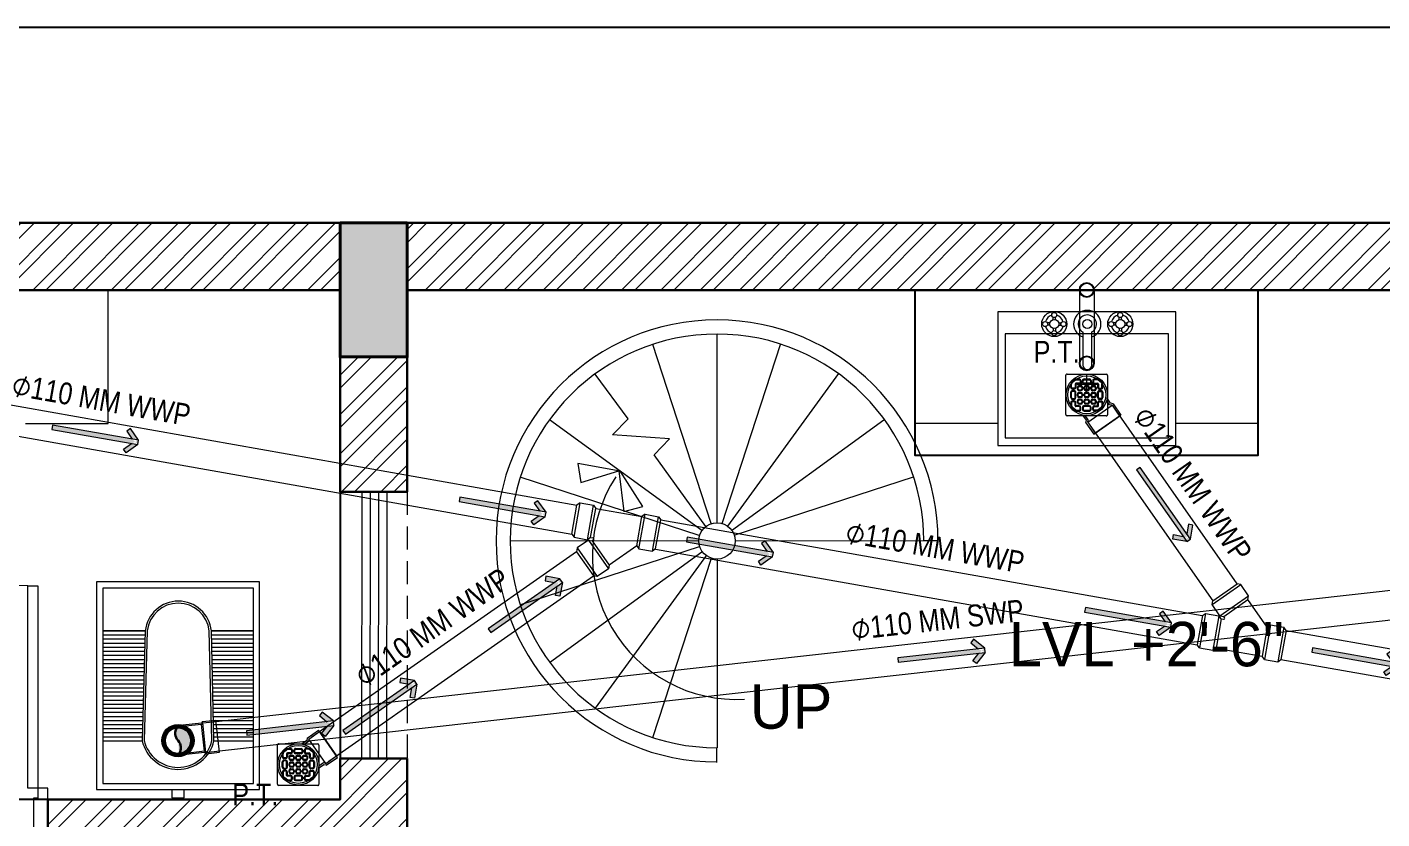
# Model space of a CAD drawing. Header units: inches. Extents: x 3133 to 3721, y -16790 to -15753.
# Drawn here: x 3250.3 to 3433.4, y -15860 to -15753 of the extents above; entities that cross this region are included whole.
import ezdxf
from ezdxf.enums import TextEntityAlignment as Align

# ---------------------------------------------------------------- set-up
doc = ezdxf.new("R2010")
doc.units = ezdxf.units.IN
doc.header["$LTSCALE"] = 25
doc.header["$MEASUREMENT"] = 0
doc.linetypes.add('DASHED', pattern=[0.75, 0.5, -0.25])
doc.layers.add('107 CAVERI MAIN XREF$0$FORMAT', color=7, linetype='Continuous')
for name, color, linetype, lineweight in [('ACCESORIES', 150, 'Continuous', 20), ('Door & Window', 32, 'Continuous', 20), ('hatch', 252, 'Continuous', 0), ('PP-SWP', 1, 'Continuous', 9), ('PP-WWP', 3, 'Continuous', 9), ('SDA - Bathroom Fittings & Fixtures', 52, 'Continuous', 5), ('SDA - Brick Wall', 7, 'Continuous', 30), ('SDA - Brick Wall Light', 254, 'Continuous', 20), ('SDA - Column', 6, 'Continuous', 40), ('SDA - Hatch Dark', 250, 'Continuous', 5), ('SDA - Hatch Lite', 252, 'Continuous', 0), ('SDA - Leader', 66, 'Continuous', 9), ('SDA - Overhead Lines', 252, 'DASHED', 9), ('SDA - Railing', 247, 'Continuous', 15), ('SDA - Staircase', 1, 'Continuous', 13)]:
    doc.layers.add(name, color=color, linetype=linetype, lineweight=lineweight)
for name, color, linetype, true_color in [('PP- KITCHEN 1', 34, 'Continuous', 0x994200), ('PP-OUTER ', 34, 'Continuous', 0x994200), ('PP-TOILET 1', 34, 'Continuous', 0x994200), ('PP-TOILET 5', 34, 'Continuous', 0x994200)]:
    doc.layers.add(name, color=color, linetype=linetype, true_color=true_color)
doc.styles.add('arial', font='ARIALN.TTF')
doc.styles.add('JB', font='GOTHIC.TTF', dxfattribs={"height": 5})
pattern_1 = [(45, (3081.9256, -16917.6346), (-2.65165, 2.65165), []), (45, (3083.6934, -16917.6346), (-2.65165, 2.65165), [])]

# ---------------------------------------------------------------- blocks, each defined once
blk = doc.blocks.new('c')
at = {"layer": 'SDA - Hatch Dark'}
h = blk.add_hatch(color=256, dxfattribs=at)
h.dxf.hatch_style = 1
h.paths.add_polyline_path([(404.31, 589), (404.31, 598.06), (422.4, 598.06), (422.4, 589)])
at = {"layer": 'SDA - Column'}
blk.add_lwpolyline([(404.31, 589), (404.31, 598.06), (422.4, 598.06), (422.4, 589)], close=True, dxfattribs=at)
blk = doc.blocks.new('wash basin')
at = {"layer": 'SDA - Bathroom Fittings & Fixtures'}
for p, q in [((4098.53, -1296.25), (4098.2, -1296.25)), ((4098.97, -1295.82), (4098.97, -1295.48)), ((4099.28, -1295.81), (4099.28, -1295.48)), ((4099.71, -1296.25), (4100.04, -1296.25)), ((4107.43, -1296.25), (4107.1, -1296.25)), ((4107.87, -1295.82), (4107.87, -1295.48)), ((4108.18, -1295.81), (4108.18, -1295.48)), ((4108.61, -1296.25), (4108.94, -1296.25)), ((4098.54, -1296.56), (4098.2, -1296.56)), ((4098.97, -1296.99), (4098.97, -1297.32)), ((4099.28, -1296.99), (4099.28, -1297.32)), ((4099.71, -1296.56), (4100.04, -1296.56)), ((4102.96, -1297.46), (4102.96, -1301.93)), ((4104.19, -1301.93), (4104.19, -1297.46)), ((4107.43, -1296.56), (4107.1, -1296.56)), ((4107.87, -1296.99), (4107.87, -1297.32)), ((4108.18, -1296.99), (4108.18, -1297.32)), ((4108.61, -1296.56), (4108.94, -1296.56)), ((4103.49, -1303.19), (4103.49, -1305.79)), ((4102.19, -1304.49), (4104.79, -1304.49))]:
    blk.add_line(p, q, dxfattribs=at)
for points in [[(4091.5, -1312.74), (4115.5, -1312.74), (4115.5, -1294.74), (4091.5, -1294.74)], [(4092.5, -1311.74), (4114.5, -1311.74), (4114.5, -1297.74), (4092.5, -1297.74)]]:
    blk.add_lwpolyline(points, close=True, dxfattribs=at)
for centre, radius in [((4099.12, -1296.4), 1.69), ((4097.9, -1296.4), 0.343), ((4099.12, -1296.4), 0.614), ((4099.12, -1295.18), 0.343), ((4100.35, -1296.4), 0.343), ((4103.57, -1296.4), 0.614), ((4108.02, -1296.4), 1.69), ((4106.79, -1296.4), 0.343), ((4108.02, -1296.4), 0.614), ((4108.02, -1295.18), 0.343), ((4109.25, -1296.4), 0.343), ((4099.12, -1297.63), 0.343), ((4108.02, -1297.63), 0.343), ((4103.5, -1304.49), 0.712)]:
    blk.add_circle(centre, radius, dxfattribs=at)
for centre, radius, start, end in [((4099.12, -1296.4), 1.23, 105.2407, 164.2093), ((4099.12, -1296.4), 1.23, 16.4413, 74.0789), ((4103.57, -1296.4), 1.84, 289.6514, 250.3603), ((4103.57, -1296.4), 1.23, 300.3431, 239.7554), ((4108.02, -1296.4), 1.23, 106.12, 164.0884), ((4108.02, -1296.4), 1.23, 16.2342, 73.9047), ((4099.12, -1296.4), 1.23, 196.2342, 253.9047), ((4099.12, -1296.4), 1.23, 286.12, 344.0884), ((4108.02, -1296.4), 1.23, 196.4413, 254.0789), ((4108.02, -1296.4), 1.23, 285.2407, 344.2093), ((4103.57, -1301.93), 0.614, 180, 0)]:
    blk.add_arc(centre, radius, start, end, dxfattribs=at)
blk = doc.blocks.new('DDD')
at = {"layer": 'SDA - Leader'}
blk.add_lwpolyline([(248.55, 1104.6), (242.83, 1105.67), (243.21, 1103.09), (248.34, 1104.64), (249.05, 1099.18), (251.58, 1099.84), (248.49, 1104.68)], dxfattribs=at)
blk.add_arc((264.22, 1093.21), 19.43, 146.8817, 273.2844, dxfattribs=at)
at = {"layer": 'SDA - Railing'}
blk.add_line((291.47, 1095.19), (289.55, 1095.19), dxfattribs=at)
blk.add_lwpolyline([(261.59, 1065.28), (261.59, 1067.26)], dxfattribs=at)
for radius, start in [(29.85, 360), (27.93, 0)]:
    blk.add_arc((261.62, 1095.19), radius, start, 270, dxfattribs=at)
at = {"layer": 'SDA - Staircase'}
for p, q in [((261.59, 1123.06), (261.59, 1097.64)), ((260.82, 1097.53), (252.95, 1121.74)), ((262.31, 1097.53), (270.18, 1121.74)), ((278.03, 1117.79), (263.05, 1097.18)), ((259.56, 1096.59), (238.99, 1111.55)), ((263.57, 1096.59), (284.16, 1111.56)), ((288.12, 1103.8), (263.9, 1095.93)), ((289.55, 1095.19), (264.01, 1095.16))]:
    blk.add_line(p, q, dxfattribs=at)
for points in [[(260.11, 1097.14), (253.12, 1106.83), (255.21, 1108.98), (247.5, 1109.53), (249.6, 1111.67), (245.14, 1117.73)], [(259.23, 1095.93), (235.05, 1103.79)], [(259.17, 1095.19), (233.69, 1095.16)], [(259.23, 1094.39), (235.07, 1086.54)], [(239.01, 1078.79), (259.56, 1093.73)], [(260.18, 1093.28), (245.14, 1072.6)], [(252.95, 1068.64), (260.86, 1092.86)], [(261.62, 1092.74), (261.62, 1067.26)]]:
    blk.add_lwpolyline(points, dxfattribs=at)
blk.add_circle((261.62, 1095.19), 2.45, dxfattribs=at)
blk = doc.blocks.new('*U11')
at = {"color": 0, "linetype": 'ByBlock'}
blk.add_lwpolyline([(-35, 710), (-35, 0), (-70, 0), (-70, 710)], close=True, dxfattribs=at)
for points in [[(-730, -155), (-780, -155), (-780, -143), (-780, -143), (-780, 0), (-745, 0), (-745, -35), (-730, -35), (-730, -155)], [(0, -155), (0, -143), (0, -143), (0, 0), (-35, 0), (-35, -35), (-50, -35), (-50, -155), (0, -155)]]:
    blk.add_lwpolyline(points, dxfattribs=at)
at = {"color": 250, "linetype": 'DASHED', "ltscale": 250}
blk.add_arc((-121.4, 83), 629.1, 85.3117, 187.5836, dxfattribs=at)
blk = doc.blocks.new('A$C32C94428')
at = {"color": 44}
for p, q in [((4.4, 15.35), (0.59, 15.35)), ((4.41, 14.96), (0.59, 14.96)), ((4.42, 14.56), (0.59, 14.56)), ((15.15, 14.56), (11.31, 14.56)), ((15.15, 14.96), (11.33, 14.96)), ((15.15, 15.35), (11.34, 15.35)), ((4.42, 14.17), (0.59, 14.17)), ((4.43, 13.78), (0.59, 13.78)), ((4.44, 13.38), (0.59, 13.38)), ((15.15, 13.38), (11.28, 13.38)), ((15.15, 13.78), (11.29, 13.78)), ((15.15, 14.17), (11.3, 14.17)), ((4.45, 12.99), (0.59, 12.99)), ((4.46, 12.6), (0.59, 12.6)), ((4.47, 12.2), (0.59, 12.2)), ((4.48, 11.81), (0.59, 11.81)), ((15.15, 11.81), (11.24, 11.81)), ((15.15, 12.2), (11.25, 12.2)), ((15.15, 12.6), (11.26, 12.6)), ((15.15, 12.99), (11.27, 12.99)), ((4.49, 11.41), (0.59, 11.41)), ((4.5, 11.02), (0.59, 11.02)), ((4.51, 10.63), (0.59, 10.63)), ((15.15, 10.63), (11.2, 10.63)), ((15.15, 11.02), (11.22, 11.02)), ((15.15, 11.41), (11.23, 11.41)), ((4.52, 10.23), (0.59, 10.23)), ((4.53, 9.84), (0.59, 9.84)), ((4.54, 9.45), (0.59, 9.45)), ((15.15, 9.45), (11.17, 9.45)), ((15.15, 9.84), (11.18, 9.84)), ((15.15, 10.23), (11.19, 10.23)), ((4.55, 9.05), (0.59, 9.05)), ((4.56, 8.66), (0.59, 8.66)), ((4.57, 8.27), (0.59, 8.27)), ((4.58, 7.87), (0.59, 7.87)), ((15.15, 7.87), (11.13, 7.87)), ((15.15, 8.27), (11.14, 8.27)), ((15.15, 8.66), (11.15, 8.66)), ((15.15, 9.05), (11.16, 9.05)), ((4.59, 7.48), (0.59, 7.48)), ((4.6, 7.08), (0.59, 7.08)), ((4.61, 6.69), (0.59, 6.69)), ((15.15, 6.69), (11.09, 6.69)), ((15.15, 7.08), (11.1, 7.08)), ((15.15, 7.48), (11.12, 7.48)), ((4.61, 6.3), (0.59, 6.3)), ((4.62, 5.9), (0.59, 5.9)), ((4.63, 5.51), (0.59, 5.51)), ((15.15, 5.51), (11.06, 5.51)), ((15.15, 5.9), (11.07, 5.9)), ((15.15, 6.3), (11.08, 6.3)), ((4.64, 5.12), (0.59, 5.12)), ((4.65, 4.72), (0.59, 4.72)), ((0.59, 4.72), (4.65, 4.72)), ((11.04, 4.72), (15.15, 4.72)), ((15.15, 4.72), (11.04, 4.72)), ((15.15, 5.12), (11.05, 5.12))]:
    blk.add_line(p, q, dxfattribs=at)
for points in [[(0, 20.07), (0, 0), (15.74, 0), (15.74, 20.07)], [(0.59, 19.48), (0.59, 0.59), (15.15, 0.59), (15.15, 19.48)]]:
    blk.add_lwpolyline(points, close=True, dxfattribs=at)
blk.add_lwpolyline([(8.46, 20.07), (8.46, 20.86), (7.28, 20.86), (7.28, 20.07)], dxfattribs=at)
for points in [[(4.4, 15.35), (4.65, 4.73, 0.899983), (11.04, 4.73), (11.34, 15.33, 0.799392)], [(4.59, 15.33), (4.85, 4.74, 0.897689), (10.84, 4.74), (11.15, 15.31, 0.793494), (4.59, 15.33)]]:
    blk.add_lwpolyline(points, format="xyb", close=True, dxfattribs=at)
blk = doc.blocks.new('window')
at = {"layer": 'ACCESORIES', "color": 4}
for p, q in [((3446.99, -16014.84), (3446.99, -16017.09)), ((3446.99, -16014.84), (3494.98, -16014.9)), ((3494.98, -16014.9), (3494.98, -16017.15)), ((3446.98, -16019.34), (3446.99, -16017.09)), ((3446.98, -16019.34), (3494.98, -16019.4)), ((3494.98, -16019.4), (3494.98, -16017.15))]:
    blk.add_line(p, q, dxfattribs=at)
at = {"layer": 'ACCESORIES'}
for p, q in [((3446.99, -16016.34), (3494.98, -16016.4)), ((3446.98, -16017.84), (3494.98, -16017.9))]:
    blk.add_line(p, q, dxfattribs=at)
blk = doc.blocks.new('PP-YTEE')
for p, q in [((-723.7, 2433.7), (-661, 2496.4)), ((-723.7, 2443.4), (-670.7, 2496.4)), ((-699.1, 2409.1), (-636.4, 2471.8)), ((-661, 2496.4), (-670.7, 2496.4)), ((-636.4, 2471.8), (-661, 2496.4)), ((-636.4, 2462.2), (-636.4, 2471.8)), ((-723.7, 2433.7), (-723.7, 2443.4)), ((-689.5, 2409.1), (-636.4, 2462.2)), ((-576.1, 2401.8), (-636.4, 2462.2)), ((-743.1, 2401.8), (-736.3, 2408.6)), ((-736.3, 2408.6), (-736.3, 2320)), ((-736.3, 2408.6), (-701.5, 2408.6)), ((-699.1, 2409.1), (-723.7, 2433.7)), ((-694.7, 2401.8), (-701.5, 2408.6)), ((-701.5, 2408.6), (-701.5, 2320)), ((-699.1, 2409.1), (-689.5, 2409.1)), ((-686.8, 2406.5), (-689.5, 2409.1)), ((-576.1, 2401.8), (-569.2, 2408.6)), ((-569.2, 2408.6), (-534.5, 2408.6)), ((-569.2, 2408.6), (-569.2, 2320)), ((-527.6, 2401.8), (-534.5, 2408.6)), ((-534.5, 2408.6), (-534.5, 2320)), ((-743.1, 2401.8), (-743.1, 2326.8)), ((-694.7, 2401.8), (-688.7, 2401.8)), ((-694.7, 2401.8), (-694.7, 2326.8)), ((-576.1, 2401.8), (-576.1, 2326.8)), ((-527.6, 2401.8), (-527.6, 2326.8)), ((-736.3, 2320), (-743.1, 2326.8)), ((-736.3, 2320), (-701.5, 2320)), ((-701.5, 2320), (-694.7, 2326.8)), ((-694.7, 2326.8), (-576.1, 2326.8)), ((-569.2, 2320), (-576.1, 2326.8)), ((-569.2, 2320), (-534.5, 2320)), ((-534.5, 2320), (-527.6, 2326.8))]:
    blk.add_line(p, q)
blk.add_arc((-688.7, 2404.5), 2.73, 270, 45)
blk = doc.blocks.new('PP-ARROW')
h = blk.add_hatch(color=256)
h.dxf.hatch_style = 1
h.paths.add_polyline_path([(-150, 0), (-150, 15.3), (150, 15.3), (150, 0)])
edge = h.paths.add_edge_path()
edge.add_line((150, 15.3), (115.6, 49.7))
edge.add_line((115.6, 49.7), (104.6, 38.7))
edge.add_line((104.6, 38.7), (128, 15.3))
edge.add_line((150, 0), (115.6, -34.4))
edge.add_line((115.6, -34.4), (104.6, -23.4))
edge.add_line((104.6, -23.4), (128, 0))
h = blk.add_hatch(color=256)
h.dxf.hatch_style = 1
h.paths.add_polyline_path([(104.6, 38.7), (115.6, 49.7), (150, 15.3), (128, 15.3)])
h.paths.add_polyline_path([(104.6, -23.4), (128, 0), (150, 0), (115.6, -34.4)])
at = {"lineweight": 0}
for p, q in [((115.6, 49.7), (104.6, 38.7)), ((150, 15.3), (115.6, 49.7)), ((150, 15.3), (-150, 15.3)), ((-150, 15.3), (-150, 0)), ((-150, 0), (150, 0)), ((104.6, 38.7), (128, 15.3)), ((150, 0), (150, 15.3)), ((104.6, -23.4), (128, 0)), ((115.6, -34.4), (104.6, -23.4)), ((150, 0), (115.6, -34.4))]:
    blk.add_line(p, q, dxfattribs=at)
blk = doc.blocks.new('PP-P TRAP')
at = {"linetype": 'Continuous', "ltscale": 0.005}
for p, q in [((-556.2, 11572.4), (-571.7, 11572.4)), ((-554.4, 11568), (-567.7, 11568)), ((-550, 11572.4), (-554.4, 11568)), ((-550, 11497.4), (-550, 11572.4)), ((-550, 11572.4), (-516.9, 11572.4)), ((-556.2, 11497.4), (-572.3, 11497.4)), ((-554.4, 11501.8), (-568.2, 11501.8)), ((-550, 11497.4), (-554.4, 11501.8)), ((-550, 11497.4), (-516.9, 11497.4))]:
    blk.add_line(p, q, dxfattribs=at)
at = {"linetype": 'Continuous'}
for p, q in [((-551.8, 11576.8), (-556.2, 11572.4)), ((-551.8, 11576.8), (-516.9, 11576.8)), ((-516.9, 11493), (-516.9, 11576.8)), ((-551.8, 11493), (-556.2, 11497.4)), ((-551.8, 11493), (-516.9, 11493))]:
    blk.add_line(p, q, dxfattribs=at)
blk.add_line((-516.9, 11572.4), (-516.9, 11497.4))
at = {"linetype": 'Continuous', "ltscale": 0.005}
for radius in [52.3, 48]:
    blk.add_circle((-608.4, 11535.2), radius, dxfattribs=at)
blk = doc.blocks.new('PP-GRATING')
at = {"linetype": 'Continuous'}
for p, q in [((-53.1, -49.4), (-53.1, 49.4)), ((-49.7, 52.9), (49.7, 52.9)), ((-27.6, 40.7), (-27.6, 38.6)), ((-19.6, 40.7), (-27.6, 40.7)), ((-19.6, 38.6), (-27.6, 38.6)), ((-19.6, 38.6), (-19.6, 40.7)), ((-17.3, 31.8), (-17.3, 36.4)), ((-15.3, 36.4), (-17.3, 36.4)), ((-15.3, 31.8), (-15.3, 36.4)), ((-11.4, 36.4), (-11.4, 31.8)), ((-9.4, 36.4), (-11.4, 36.4)), ((-9.4, 36.4), (-9.4, 31.8)), ((-7.1, 38.6), (-7.1, 40.7)), ((-7.1, 40.7), (6.5, 40.7)), ((-7.1, 38.6), (6.5, 38.6)), ((6.5, 40.7), (6.5, 38.6)), ((8.8, 31.8), (8.8, 36.4)), ((10.9, 36.4), (8.8, 36.4)), ((10.9, 31.8), (10.9, 36.4)), ((14.7, 31.8), (14.7, 36.4)), ((14.7, 36.4), (16.8, 36.4)), ((16.8, 31.8), (16.8, 36.4)), ((19, 40.7), (27, 40.7)), ((19, 38.6), (19, 40.7)), ((19, 38.6), (27, 38.6)), ((27, 40.7), (27, 38.6)), ((52.6, 50), (52.6, -48.9)), ((-38.9, 27.3), (-41, 27.3)), ((-41, 27.3), (-41, 19.3)), ((-38.9, 19.3), (-41, 19.3)), ((-41, 6.8), (-41, -6.8)), ((-38.9, 6.8), (-41, 6.8)), ((-38.9, 27.3), (-38.9, 19.3)), ((-38.9, 6.8), (-38.9, -6.8)), ((-36.7, 17), (-32.1, 17)), ((-36.7, 17), (-36.7, 15)), ((-36.7, 15), (-32.1, 15)), ((-32.1, 11.1), (-36.7, 11.1)), ((-36.7, 11.1), (-36.7, 9.1)), ((-32.1, 9.1), (-36.7, 9.1)), ((-32.1, 9.1), (-32.1, 11.1)), ((-29.8, 19.3), (-29.8, 27.3)), ((-27.8, 27.3), (-29.8, 27.3)), ((-29.8, 19.3), (-27.8, 19.3)), ((-29.8, -6.8), (-29.8, 6.8)), ((-29.8, 6.8), (-27.8, 6.8)), ((-27.8, 19.3), (-27.8, 27.3)), ((-27.8, -6.8), (-27.8, 6.8)), ((-27.6, 29.6), (-27.6, 27.5)), ((-27.6, 29.6), (-19.6, 29.6)), ((-27.6, 27.5), (-19.6, 27.5)), ((-23.9, 14.8), (-23.9, 19.3)), ((-21.9, 19.3), (-23.9, 19.3)), ((-21.9, 14.8), (-23.9, 14.8)), ((-23.9, -2.3), (-23.9, 2.3)), ((-21.9, 2.3), (-23.9, 2.3)), ((-21.9, 14.8), (-21.9, 19.3)), ((-21.9, -2.3), (-21.9, 2.3)), ((-19.6, 27.5), (-19.6, 29.6)), ((-19.6, 23.6), (-15.1, 23.6)), ((-19.6, 21.6), (-19.6, 23.6)), ((-19.6, 21.6), (-15.1, 21.6)), ((-15.1, 12.5), (-19.6, 12.5)), ((-19.6, 12.5), (-19.6, 10.5)), ((-15.1, 10.5), (-19.6, 10.5)), ((-19.6, 6.6), (-15.1, 6.6)), ((-19.6, 4.5), (-19.6, 6.6)), ((-19.6, 4.5), (-15.1, 4.5)), ((-17.3, 31.8), (-15.3, 31.8)), ((-15.1, 23.6), (-15.1, 21.6)), ((-15.1, 12.5), (-15.1, 10.5)), ((-15.1, 6.6), (-15.1, 4.5)), ((-12.8, 19.3), (-12.8, 14.8)), ((-10.7, 19.3), (-12.8, 19.3)), ((-12.8, 14.8), (-10.7, 14.8)), ((-12.8, 2.3), (-12.8, -2.3)), ((-10.7, 2.3), (-12.8, 2.3)), ((-11.4, 31.8), (-9.4, 31.8)), ((-10.7, 19.3), (-10.7, 14.8)), ((-10.7, 2.3), (-10.7, -2.3)), ((-7.1, 29.6), (6.5, 29.6)), ((-7.1, 29.6), (-7.1, 27.5)), ((-7.1, 27.5), (6.5, 27.5)), ((-6.9, 14.8), (-6.9, 19.3)), ((-4.8, 19.3), (-6.9, 19.3)), ((-4.8, 14.8), (-6.9, 14.8)), ((-6.9, -2.3), (-6.9, 2.3)), ((-4.8, 2.3), (-6.9, 2.3)), ((-4.8, 14.8), (-4.8, 19.3)), ((-4.8, -2.3), (-4.8, 2.3)), ((-2.6, 23.6), (2, 23.6)), ((-2.6, 21.6), (-2.6, 23.6)), ((-2.6, 21.6), (2, 21.6)), ((2, 12.5), (-2.6, 12.5)), ((-2.6, 12.5), (-2.6, 10.5)), ((2, 10.5), (-2.6, 10.5)), ((-2.6, 6.6), (2, 6.6)), ((-2.6, 4.5), (-2.6, 6.6)), ((-2.6, 4.5), (2, 4.5)), ((2, 23.6), (2, 21.6)), ((2, 12.5), (2, 10.5)), ((2, 6.6), (2, 4.5)), ((4.3, 19.3), (4.3, 14.8)), ((6.3, 19.3), (4.3, 19.3)), ((4.3, 14.8), (6.3, 14.8)), ((4.3, 2.3), (4.3, -2.3)), ((6.3, 2.3), (4.3, 2.3)), ((6.3, 19.3), (6.3, 14.8)), ((6.3, 2.3), (6.3, -2.3)), ((6.5, 29.6), (6.5, 27.5)), ((8.8, 31.8), (10.9, 31.8)), ((10.2, 14.8), (10.2, 19.3)), ((12.2, 19.3), (10.2, 19.3)), ((12.2, 14.8), (10.2, 14.8)), ((10.2, -2.3), (10.2, 2.3)), ((12.2, 2.3), (10.2, 2.3)), ((12.2, 14.8), (12.2, 19.3)), ((12.2, -2.3), (12.2, 2.3)), ((14.5, 23.6), (19, 23.6)), ((14.5, 21.6), (14.5, 23.6)), ((14.5, 21.6), (19, 21.6)), ((19, 12.5), (14.5, 12.5)), ((14.5, 12.5), (14.5, 10.5)), ((19, 10.5), (14.5, 10.5)), ((14.5, 6.6), (19, 6.6)), ((14.5, 4.5), (14.5, 6.6)), ((14.5, 4.5), (19, 4.5)), ((16.8, 31.8), (14.7, 31.8)), ((27, 29.6), (19, 29.6)), ((19, 27.5), (19, 29.6)), ((27, 27.5), (19, 27.5)), ((19, 23.6), (19, 21.6)), ((19, 12.5), (19, 10.5)), ((19, 6.6), (19, 4.5)), ((21.3, 19.3), (21.3, 14.8)), ((23.4, 19.3), (21.3, 19.3)), ((21.3, 14.8), (23.4, 14.8)), ((21.3, 2.3), (21.3, -2.3)), ((23.4, 2.3), (21.3, 2.3)), ((23.4, 19.3), (23.4, 14.8)), ((23.4, 2.3), (23.4, -2.3)), ((27, 29.6), (27, 27.5)), ((27.2, 19.3), (27.2, 27.3)), ((27.2, 27.3), (29.3, 27.3)), ((29.3, 19.3), (27.2, 19.3)), ((27.2, -6.8), (27.2, 6.8)), ((29.3, 6.8), (27.2, 6.8)), ((29.3, 19.3), (29.3, 27.3)), ((29.3, -6.8), (29.3, 6.8)), ((36.1, 17), (31.5, 17)), ((36.1, 15), (31.5, 15)), ((31.5, 11.1), (36.1, 11.1)), ((31.5, 9.1), (31.5, 11.1)), ((31.5, 9.1), (36.1, 9.1)), ((36.1, 17), (36.1, 15)), ((36.1, 11.1), (36.1, 9.1)), ((38.4, 27.3), (38.4, 19.3)), ((38.4, 27.3), (40.4, 27.3)), ((38.4, 19.3), (40.4, 19.3)), ((38.4, 6.8), (38.4, -6.8)), ((38.4, 6.8), (40.4, 6.8)), ((40.4, 27.3), (40.4, 19.3)), ((40.4, 6.8), (40.4, -6.8)), ((-41, -6.8), (-38.9, -6.8)), ((-41, -27.3), (-41, -19.3)), ((-38.9, -19.3), (-41, -19.3)), ((-38.9, -27.3), (-41, -27.3)), ((-38.9, -27.3), (-38.9, -19.3)), ((-36.7, -9.1), (-32.1, -9.1)), ((-36.7, -9.1), (-36.7, -11.1)), ((-36.7, -11.1), (-32.1, -11.1)), ((-36.7, -17), (-36.7, -15)), ((-36.7, -15), (-32.1, -15)), ((-36.7, -17), (-32.1, -17)), ((-32.1, -9.1), (-32.1, -11.1)), ((-29.8, -6.8), (-27.8, -6.8)), ((-29.8, -19.3), (-27.8, -19.3)), ((-29.8, -19.3), (-29.8, -27.3)), ((-27.8, -27.3), (-29.8, -27.3)), ((-27.8, -19.3), (-27.8, -27.3)), ((-27.6, -27.5), (-19.6, -27.5)), ((-27.6, -29.6), (-27.6, -27.5)), ((-27.6, -29.6), (-19.6, -29.6)), ((-21.9, -2.3), (-23.9, -2.3)), ((-23.9, -19.3), (-23.9, -14.8)), ((-21.9, -14.8), (-23.9, -14.8)), ((-21.9, -19.3), (-23.9, -19.3)), ((-21.9, -19.3), (-21.9, -14.8)), ((-15.1, -4.5), (-19.6, -4.5)), ((-19.6, -4.5), (-19.6, -6.6)), ((-15.1, -6.6), (-19.6, -6.6)), ((-19.6, -10.5), (-15.1, -10.5)), ((-19.6, -12.5), (-19.6, -10.5)), ((-19.6, -12.5), (-15.1, -12.5)), ((-15.1, -21.6), (-19.6, -21.6)), ((-19.6, -21.6), (-19.6, -23.6)), ((-15.1, -23.6), (-19.6, -23.6)), ((-19.6, -27.5), (-19.6, -29.6)), ((-17.3, -31.8), (-17.3, -36.4)), ((-17.3, -31.8), (-15.3, -31.8)), ((-15.3, -31.8), (-15.3, -36.4)), ((-15.1, -4.5), (-15.1, -6.6)), ((-15.1, -10.5), (-15.1, -12.5)), ((-15.1, -21.6), (-15.1, -23.6)), ((-12.8, -2.3), (-10.7, -2.3)), ((-12.8, -14.8), (-12.8, -19.3)), ((-10.7, -14.8), (-12.8, -14.8)), ((-12.8, -19.3), (-10.7, -19.3)), ((-11.4, -36.4), (-11.4, -31.8)), ((-11.4, -31.8), (-9.4, -31.8)), ((-10.7, -14.8), (-10.7, -19.3)), ((-9.4, -36.4), (-9.4, -31.8)), ((-7.1, -27.5), (6.5, -27.5)), ((-7.1, -29.6), (-7.1, -27.5)), ((-7.1, -29.6), (6.5, -29.6)), ((-4.8, -2.3), (-6.9, -2.3)), ((-6.9, -19.3), (-6.9, -14.8)), ((-4.8, -14.8), (-6.9, -14.8)), ((-4.8, -19.3), (-6.9, -19.3)), ((-4.8, -19.3), (-4.8, -14.8)), ((2, -4.5), (-2.6, -4.5)), ((-2.6, -4.5), (-2.6, -6.6)), ((2, -6.6), (-2.6, -6.6)), ((-2.6, -10.5), (2, -10.5)), ((-2.6, -12.5), (-2.6, -10.5)), ((-2.6, -12.5), (2, -12.5)), ((2, -21.6), (-2.6, -21.6)), ((-2.6, -21.6), (-2.6, -23.6)), ((2, -23.6), (-2.6, -23.6)), ((2, -4.5), (2, -6.6)), ((2, -10.5), (2, -12.5)), ((2, -21.6), (2, -23.6)), ((4.3, -2.3), (6.3, -2.3)), ((4.3, -14.8), (4.3, -19.3)), ((6.3, -14.8), (4.3, -14.8)), ((4.3, -19.3), (6.3, -19.3)), ((6.3, -14.8), (6.3, -19.3)), ((6.5, -29.6), (6.5, -27.5)), ((8.8, -31.8), (8.8, -36.4)), ((8.8, -31.8), (10.9, -31.8)), ((12.2, -2.3), (10.2, -2.3)), ((10.2, -19.3), (10.2, -14.8)), ((12.2, -14.8), (10.2, -14.8)), ((12.2, -19.3), (10.2, -19.3)), ((10.9, -31.8), (10.9, -36.4)), ((12.2, -19.3), (12.2, -14.8)), ((19, -4.5), (14.5, -4.5)), ((14.5, -4.5), (14.5, -6.6)), ((19, -6.6), (14.5, -6.6)), ((14.5, -10.5), (19, -10.5)), ((14.5, -12.5), (14.5, -10.5)), ((14.5, -12.5), (19, -12.5)), ((19, -21.6), (14.5, -21.6)), ((14.5, -21.6), (14.5, -23.6)), ((19, -23.6), (14.5, -23.6)), ((14.7, -31.8), (14.7, -36.4)), ((16.8, -31.8), (14.7, -31.8)), ((16.8, -31.8), (16.8, -36.4)), ((19, -4.5), (19, -6.6)), ((19, -10.5), (19, -12.5)), ((19, -21.6), (19, -23.6)), ((27, -27.5), (19, -27.5)), ((19, -27.5), (19, -29.6)), ((27, -29.6), (19, -29.6)), ((21.3, -2.3), (23.4, -2.3)), ((21.3, -14.8), (21.3, -19.3)), ((23.4, -14.8), (21.3, -14.8)), ((21.3, -19.3), (23.4, -19.3)), ((23.4, -14.8), (23.4, -19.3)), ((27, -29.6), (27, -27.5)), ((29.3, -6.8), (27.2, -6.8)), ((27.2, -19.3), (27.2, -27.3)), ((29.3, -19.3), (27.2, -19.3)), ((27.2, -27.3), (29.3, -27.3)), ((29.3, -19.3), (29.3, -27.3)), ((36.1, -9.1), (31.5, -9.1)), ((31.5, -9.1), (31.5, -11.1)), ((36.1, -11.1), (31.5, -11.1)), ((36.1, -15), (31.5, -15)), ((36.1, -17), (31.5, -17)), ((36.1, -9.1), (36.1, -11.1)), ((36.1, -17), (36.1, -15)), ((40.4, -6.8), (38.4, -6.8)), ((38.4, -19.3), (40.4, -19.3)), ((38.4, -27.3), (38.4, -19.3)), ((38.4, -27.3), (40.4, -27.3)), ((40.4, -27.3), (40.4, -19.3)), ((49.2, -52.3), (-50.3, -52.3)), ((-27.6, -40.7), (-27.6, -38.6)), ((-19.6, -38.6), (-27.6, -38.6)), ((-19.6, -40.7), (-27.6, -40.7)), ((-19.6, -38.6), (-19.6, -40.7)), ((-15.3, -36.4), (-17.3, -36.4)), ((-9.4, -36.4), (-11.4, -36.4)), ((6.5, -38.6), (-7.1, -38.6)), ((-7.1, -38.6), (-7.1, -40.7)), ((6.5, -40.7), (-7.1, -40.7)), ((6.5, -38.7), (6.5, -40.7)), ((8.8, -36.4), (10.9, -36.4)), ((14.7, -36.4), (16.8, -36.4)), ((19, -38.6), (19, -40.7)), ((19, -38.6), (27, -38.6)), ((19, -40.7), (27, -40.7)), ((27, -40.7), (27, -38.6))]:
    blk.add_line(p, q, dxfattribs=at)
for centre, radius, start, end in [((-49.7, 49.4), 3.41, 90, 180), ((-27.6, 27.3), 13.4, 90, 180), ((-27.6, 27.3), 11.4, 90, 180), ((-19.6, 36.4), 4.32, 360, 90), ((-19.6, 36.4), 2.27, 360, 90), ((-7.1, 36.4), 4.32, 90, 180), ((-7.1, 36.4), 2.27, 90, 180), ((6.5, 36.4), 4.32, 360, 90), ((6.5, 36.4), 2.27, 360, 90), ((19, 36.4), 4.32, 90, 180), ((19, 36.4), 2.27, 90, 180), ((27, 27.3), 13.4, 0, 90), ((27, 27.3), 11.4, 0, 90), ((49.7, 50), 2.84, 360, 90), ((-36.7, 19.3), 4.32, 180, 270), ((-36.7, 6.8), 4.32, 90, 180), ((-36.7, 19.3), 2.27, 180, 270), ((-36.7, 6.8), 2.27, 90, 180), ((-32.1, 19.3), 4.32, 270, 360), ((-32.1, 19.3), 2.27, 270, 360), ((-32.1, 6.8), 4.32, 360, 90), ((-32.1, 6.8), 2.27, 360, 90), ((-27.6, 27.3), 2.27, 90, 180), ((-27.6, 27.3), 0.227, 90, 180), ((-19.6, 19.3), 4.32, 90, 180), ((-19.6, 14.8), 4.32, 180, 270), ((-19.6, 2.3), 4.32, 90, 180), ((-19.6, 19.3), 2.27, 90, 180), ((-19.6, 19.3), 2.27, 90, 180), ((-19.6, 14.8), 2.27, 180, 270), ((-19.6, 2.3), 2.27, 90, 180), ((-19.6, 2.3), 2.27, 90, 180), ((-19.6, 31.8), 4.32, 270, 360), ((-19.6, 31.8), 2.27, 270, 360), ((-15.1, 19.3), 4.32, 360, 90), ((-15.1, 19.3), 2.27, 360, 90), ((-15.1, 14.8), 2.27, 270, 360), ((-15.1, 14.8), 4.32, 270, 0), ((-15.1, 2.3), 4.32, 360, 90), ((-15.1, 2.3), 2.27, 360, 90), ((-7.1, 31.8), 4.32, 180, 270), ((-7.1, 31.8), 2.27, 180, 270), ((-2.6, 19.3), 4.32, 90, 180), ((-2.6, 14.8), 4.32, 180, 270), ((-2.6, 2.3), 4.32, 90, 180), ((-2.6, 19.3), 2.27, 90, 180), ((-2.6, 19.3), 2.27, 90, 180), ((-2.6, 14.8), 2.27, 180, 270), ((-2.6, 2.3), 2.27, 90, 180), ((-2.6, 2.3), 2.27, 90, 180), ((2, 19.3), 4.32, 360, 90), ((2, 19.3), 2.27, 360, 90), ((2, 14.8), 2.27, 270, 0), ((2, 14.8), 4.32, 270, 0), ((2, 2.3), 4.32, 360, 90), ((2, 2.3), 2.27, 360, 90), ((6.5, 31.8), 4.32, 270, 360), ((6.5, 31.8), 2.27, 270, 360), ((14.5, 19.3), 4.32, 90, 180), ((14.5, 14.8), 4.32, 180, 270), ((14.5, 2.3), 4.32, 90, 180), ((14.5, 19.3), 2.27, 90, 180), ((14.5, 14.8), 2.27, 180, 270), ((14.5, 2.3), 2.27, 90, 180), ((14.5, 2.3), 2.27, 90, 180), ((19, 31.8), 4.32, 180, 270), ((19, 31.8), 2.27, 180, 270), ((19, 19.3), 4.32, 360, 90), ((19, 19.3), 2.27, 360, 90), ((19, 14.8), 2.27, 270, 0), ((19, 14.8), 4.32, 270, 0), ((19, 2.3), 4.32, 360, 90), ((19, 2.3), 2.27, 360, 90), ((27, 27.3), 2.27, 0, 90), ((27, 27.3), 0.227, 0, 90), ((31.5, 19.3), 4.32, 180, 270), ((31.5, 6.8), 4.32, 90, 180), ((31.5, 19.3), 2.27, 180, 270), ((31.5, 6.8), 2.27, 90, 180), ((36.1, 19.3), 2.27, 270, 0), ((36.1, 19.3), 4.32, 270, 0), ((36.1, 6.8), 4.32, 360, 90), ((36.1, 6.8), 2.27, 360, 90), ((-36.7, -6.8), 4.32, 180, 270), ((-36.7, -19.3), 4.32, 90, 180), ((-27.6, -27.3), 13.4, 180, 270), ((-36.7, -6.8), 2.27, 180, 270), ((-36.7, -19.3), 2.27, 90, 180), ((-27.6, -27.3), 11.4, 180, 270), ((-32.1, -6.8), 4.32, 270, 360), ((-32.1, -6.8), 2.27, 270, 360), ((-32.1, -19.3), 4.32, 360, 90), ((-32.1, -19.3), 2.27, 360, 90), ((-27.6, -27.3), 2.27, 180, 270), ((-27.6, -27.3), 0.227, 180, 270), ((-19.6, -2.3), 4.32, 180, 270), ((-19.6, -14.8), 4.32, 90, 180), ((-19.6, -19.3), 4.32, 180, 270), ((-19.6, -2.3), 2.27, 180, 270), ((-19.6, -14.8), 2.27, 90, 180), ((-19.6, -14.8), 2.27, 90, 180), ((-19.6, -19.3), 2.27, 180, 270), ((-19.6, -31.8), 4.32, 360, 90), ((-19.6, -31.8), 2.27, 360, 90), ((-15.1, -2.3), 2.27, 270, 360), ((-15.1, -2.3), 4.32, 270, 0), ((-15.1, -14.8), 4.32, 360, 90), ((-15.1, -14.8), 2.27, 360, 90), ((-15.1, -19.3), 2.27, 270, 360), ((-15.1, -19.3), 4.32, 270, 0), ((-7.1, -31.8), 4.32, 90, 180), ((-7.1, -31.8), 2.27, 90, 180), ((-2.6, -2.3), 4.32, 180, 270), ((-2.6, -14.8), 4.32, 90, 180), ((-2.6, -19.3), 4.32, 180, 270), ((-2.6, -2.3), 2.27, 180, 270), ((-2.6, -14.8), 2.27, 90, 180), ((-2.6, -14.8), 2.27, 90, 180), ((-2.6, -19.3), 2.27, 180, 270), ((2, -2.3), 2.27, 270, 0), ((2, -2.3), 4.32, 270, 0), ((2, -14.8), 4.32, 360, 90), ((2, -14.8), 2.27, 360, 90), ((2, -19.3), 2.27, 270, 0), ((2, -19.3), 4.32, 270, 0), ((6.5, -31.8), 4.32, 360, 90), ((6.5, -31.8), 2.27, 360, 90), ((14.5, -2.3), 4.32, 180, 270), ((14.5, -14.8), 4.32, 90, 180), ((14.5, -19.3), 4.32, 180, 270), ((14.5, -2.3), 2.27, 180, 270), ((14.5, -14.8), 2.27, 90, 180), ((14.5, -14.8), 2.27, 90, 180), ((14.5, -19.3), 2.27, 180, 270), ((19, -31.8), 4.32, 90, 180), ((19, -31.8), 2.27, 90, 180), ((19, -2.3), 2.27, 270, 0), ((19, -2.3), 4.32, 270, 0), ((19, -14.8), 4.32, 360, 90), ((19, -14.8), 2.27, 360, 90), ((19, -19.3), 2.27, 270, 0), ((19, -19.3), 4.32, 270, 0), ((27, -27.3), 2.27, 270, 360), ((27, -27.3), 0.227, 270, 360), ((27, -27.3), 13.4, 270, 360), ((27, -27.3), 11.4, 270, 360), ((31.5, -6.8), 4.32, 180, 270), ((31.5, -19.3), 4.32, 90, 180), ((31.5, -6.8), 2.27, 180, 270), ((31.5, -19.3), 2.27, 90, 180), ((36.1, -6.8), 2.27, 270, 0), ((36.1, -6.8), 4.32, 270, 0), ((36.1, -19.3), 4.32, 360, 90), ((36.1, -19.3), 2.27, 360, 90), ((-50.7, -49.8), 2.49, 171.2591, 278.7567), ((-19.6, -36.4), 4.32, 270, 0), ((-19.6, -36.4), 2.27, 270, 0), ((-7.1, -36.4), 4.32, 180, 270), ((-7.1, -36.4), 2.27, 180, 270), ((6.6, -36.4), 2.27, 269.679, 359.679), ((6.6, -36.4), 4.32, 269.679, 359.679), ((19, -36.4), 4.32, 180, 270), ((19, -36.4), 2.27, 180, 270), ((49.2, -48.9), 3.41, 270, 360)]:
    blk.add_arc(centre, radius, start, end, dxfattribs=at)
blk = doc.blocks.new('PP-Y TEE MIRROR')
for p, q in [((419, 14377.4), (412.2, 14370.6)), ((412.2, 14295.6), (412.2, 14370.6)), ((419, 14288.8), (419, 14377.4)), ((419, 14377.4), (453.8, 14377.4)), ((453.8, 14377.4), (460.6, 14370.6)), ((453.8, 14288.8), (453.8, 14377.4)), ((460.6, 14370.6), (579.3, 14370.6)), ((460.6, 14295.6), (460.6, 14370.6)), ((586.1, 14377.4), (579.3, 14370.6)), ((579.3, 14295.6), (579.3, 14370.6)), ((586.1, 14377.4), (620.9, 14377.4)), ((586.1, 14288.8), (586.1, 14377.4)), ((620.9, 14377.4), (627.7, 14370.6)), ((620.9, 14288.8), (620.9, 14377.4)), ((627.7, 14295.6), (627.7, 14370.6)), ((412.2, 14295.6), (419, 14288.8)), ((419, 14288.8), (453.8, 14288.8)), ((456.2, 14288.3), (431.6, 14263.7)), ((460.6, 14295.6), (453.8, 14288.8)), ((456.2, 14288.3), (518.9, 14225.6)), ((456.2, 14288.3), (465.9, 14288.3)), ((460.6, 14295.6), (466.6, 14295.6)), ((468.5, 14290.9), (465.9, 14288.3)), ((465.9, 14288.3), (518.9, 14235.2)), ((579.3, 14295.6), (518.9, 14235.2)), ((579.3, 14295.6), (586.1, 14288.8)), ((586.1, 14288.8), (620.9, 14288.8)), ((627.7, 14295.6), (620.9, 14288.8)), ((431.6, 14263.7), (431.6, 14254)), ((431.6, 14263.7), (494.3, 14201)), ((431.6, 14254), (484.7, 14201)), ((518.9, 14225.6), (494.3, 14201)), ((518.9, 14235.2), (518.9, 14225.6)), ((494.3, 14201), (484.7, 14201))]:
    blk.add_line(p, q)
blk.add_arc((466.6, 14292.9), 2.73, 315, 90)
blk = doc.blocks.new('PP-WC CONNECTOR BEND')
at = {"lineweight": 30}
h = blk.add_hatch(color=256, dxfattribs=at)
edge = h.paths.add_edge_path()
edge.add_ellipse((-79.8, 16.1), major_axis=(19.4, 18.3), ratio=1, start_angle=96.3386, end_angle=173.6614, ccw=False)
edge.add_ellipse((-101.1, 0), major_axis=(22.9, -24.2), ratio=1, start_angle=-45, end_angle=135, ccw=False)
edge.add_ellipse((-122.4, -16.1), major_axis=(18.3, -19.4), ratio=1, start_angle=6.3386, end_angle=83.6614)
at = {"linetype": 'Continuous'}
for p, q in [((-37.5, 37.5), (-84.9, 37.5)), ((-34.1, 40.9), (-37.5, 37.5)), ((-34.1, 40.9), (0, 40.9)), ((0, -40.9), (0, 40.9)), ((-37.5, -37.5), (-84.9, -37.5)), ((-34.1, -40.9), (-37.5, -37.5)), ((-34.1, -40.9), (0, -40.9))]:
    blk.add_line(p, q, dxfattribs=at)
at = {"linetype": 'Continuous', "ltscale": 0.005}
for p, q in [((-34.1, 37.5), (-37.5, 34.1)), ((-34.1, 37.5), (0, 37.5)), ((-34.1, -37.5), (-34.1, 37.5)), ((-37.5, 34.1), (-78.6, 34.1)), ((-37.5, -34.1), (-37.5, 34.1)), ((-37.5, -34.1), (-78.6, -34.1)), ((-34.1, -37.5), (-37.5, -34.1)), ((-34.1, -37.5), (0, -37.5))]:
    blk.add_line(p, q, dxfattribs=at)
at = {"linetype": 'Continuous'}
blk.add_circle((-101.2, 0), 40.9, dxfattribs=at)
at = {"lineweight": 30}
for radius in [37.5, 33.3]:
    blk.add_circle((-101.1, 0), radius, dxfattribs=at)
for centre, start, end in [((-79.8, 16.1), 139.7119, 217.0347), ((-122.4, -16.1), 319.7119, 37.0347)]:
    blk.add_arc(centre, 26.7, start, end, dxfattribs=at)
blk = doc.blocks.new('PP-WBBACK')
for radius in [37.5, 33.8]:
    blk.add_circle((-573, 3774.4), radius)
blk = doc.blocks.new('PP-WB W TOP')
for radius in [37.5, 33.8]:
    blk.add_circle((0, 0), radius)

msp = doc.modelspace()

# ---------------------------------------------------------------- hatches: boundary and pattern name
at = {"layer": 'SDA - Hatch Lite'}
h = msp.add_hatch(dxfattribs=at)
h.set_pattern_fill('ANSI32', color=256, scale=10)
h.set_pattern_definition(pattern_1)
h.paths.add_polyline_path([(3548.96, -15779.49), (3301.69, -15779.49), (3301.69, -15788.55), (3370.32, -15788.55), (3370.32, -15788.52), (3416.63, -15788.52), (3548.96, -15788.54)])
h.paths.add_polyline_path([(3585, -15779.49), (3548.96, -15779.49), (3548.96, -15788.55), (3585, -15788.55)])
h.paths.add_polyline_path([(3637.91, -15779.49), (3594.09, -15779.49), (3594.09, -15788.55), (3637.91, -15788.55)])
h.paths.add_polyline_path([(3536.52, -16324.54), (3623.17, -16232.87), (3611.76, -16222.08), (3525.11, -16313.75)], flags=9)
h.paths.add_polyline_path([(3206.74, -15906.76), (3264.83, -15906.76), (3264.83, -15892.94), (3206.74, -15892.94)], flags=9)
h.paths.add_polyline_path([(3201.3, -15892.44), (3269.51, -15892.44), (3269.51, -15876.74), (3201.3, -15876.74)], flags=9)
h.paths.add_polyline_path([(3439.76, -16070.35), (3501.19, -16070.35), (3501.19, -16056.53), (3439.76, -16056.53)], flags=9)
h.paths.add_polyline_path([(3441.04, -16056.03), (3499.15, -16056.03), (3499.15, -16040.33), (3441.04, -16040.33)], flags=9)
h.paths.add_polyline_path([(3440.55, -15983.28), (3498.64, -15983.28), (3498.64, -15969.46), (3440.55, -15969.46)], flags=9)
h.paths.add_polyline_path([(3440.16, -15968.96), (3498.27, -15968.96), (3498.27, -15953.26), (3440.16, -15953.26)], flags=9)
h.paths.add_polyline_path([(3366.79, -16283.28), (3424.88, -16283.28), (3424.88, -16269.45), (3366.79, -16269.45)], flags=9)
h.paths.add_polyline_path([(3377, -16268.61), (3413.91, -16268.61), (3413.91, -16253.6), (3377, -16253.6)], flags=9)
h.paths.add_polyline_path([(3342.04, -16480.45), (3413.5, -16480.45), (3413.5, -16466.62), (3342.04, -16466.62)], flags=9)
h.paths.add_polyline_path([(3313.68, -16466.13), (3441.09, -16466.13), (3441.09, -16450.43), (3313.68, -16450.43)], flags=9)
h.paths.add_polyline_path([(3526.54, -16538.69), (3591.31, -16538.69), (3591.31, -16524.87), (3526.54, -16524.87)], flags=9)
h.paths.add_polyline_path([(3505.34, -16524.37), (3611.75, -16524.37), (3611.75, -16508.67), (3505.34, -16508.67)], flags=9)
h.paths.add_polyline_path([(3524.33, -16425.67), (3582.42, -16425.67), (3582.42, -16411.84), (3524.33, -16411.84)], flags=9)
h.paths.add_polyline_path([(3517.21, -16411.35), (3588.77, -16411.35), (3588.77, -16395.65), (3517.21, -16395.65)], flags=9)
h.paths.add_polyline_path([(3443.09, -16296.77), (3507.86, -16296.77), (3507.86, -16282.94), (3443.09, -16282.94)], flags=9)
h.paths.add_polyline_path([(3443.1, -16282.45), (3507.09, -16282.45), (3507.09, -16266.75), (3443.1, -16266.75)], flags=9)
h.paths.add_polyline_path([(3564.87, -16149.87), (3636.34, -16149.87), (3636.34, -16136.04), (3564.87, -16136.04)], flags=9)
h.paths.add_polyline_path([(3579.55, -16135.55), (3620.9, -16135.55), (3620.9, -16119.84), (3579.55, -16119.84)], flags=9)
h.paths.add_polyline_path([(3386.7, -16144.88), (3444.79, -16144.88), (3444.79, -16131.05), (3386.7, -16131.05)], flags=9)
h.paths.add_polyline_path([(3387.13, -16130.55), (3443.59, -16130.55), (3443.59, -16114.86), (3387.13, -16114.86)], flags=9)
h.paths.add_polyline_path([(3554.13, -16010.46), (3612.22, -16010.46), (3612.22, -15996.63), (3554.13, -15996.63)], flags=9)
h.paths.add_polyline_path([(3540.5, -15996.49), (3625.09, -15996.49), (3625.09, -15980.8), (3540.5, -15980.8)], flags=9)
h.paths.add_polyline_path([(3333.57, -15999.8), (3391.66, -15999.8), (3391.66, -15985.97), (3333.57, -15985.97)], flags=9)
h.paths.add_polyline_path([(3319.94, -15985.84), (3404.53, -15985.84), (3404.53, -15970.14), (3319.94, -15970.14)], flags=9)
h.paths.add_polyline_path([(3183.62, -15788.55), (3292.64, -15788.55), (3292.64, -15779.49), (3183.62, -15779.49)])
h = msp.add_hatch(dxfattribs=at)
h.set_pattern_fill('ANSI32', color=256, scale=10)
h.set_pattern_definition(pattern_1)
h.paths.add_polyline_path([(3183.62, -15861.8), (3223.14, -15861.8), (3223.14, -15857.34), (3183.62, -15857.34), (3183.62, -15797.58), (3174.56, -15797.58), (3174.56, -15997.74), (3183.62, -15997.74)])
h.paths.add_polyline_path([(3292.64, -15851.84), (3292.64, -15857.34), (3253.14, -15857.34), (3253.14, -15861.8), (3301.69, -15861.8), (3301.69, -15851.84)])
h.paths.add_polyline_path([(3292.64, -15815.79), (3301.69, -15815.79), (3301.69, -15797.58), (3292.64, -15797.58)])
h.paths.add_polyline_path([(3301.69, -15915.9), (3292.64, -15915.9), (3292.64, -15997.74), (3301.69, -15997.74)])

# ---------------------------------------------------------------- linework, layer by layer
at = {"layer": 'PP-OUTER '}
msp.add_lwpolyline([(3146.73, -15753.04), (3666.1, -15753.04), (3666.1, -16790.44), (3146.73, -16790.44)], close=True, dxfattribs=at)
at = {"layer": 'PP-SWP'}
for p, q in [((3275.88, -15846.82), (3471.42, -15824.95)), ((3276.32, -15850.8), (3471.86, -15828.93))]:
    msp.add_line(p, q, dxfattribs=at)
at = {"layer": 'PP-TOILET 1'}
msp.add_lwpolyline([(3183.62, -15788.55), (3292.64, -15788.55), (3292.64, -15857.34), (3183.62, -15857.34)], close=True, dxfattribs=at)
at = {"layer": 'PP-TOILET 5'}
msp.add_lwpolyline([(3370.32, -15788.55), (3416.63, -15788.55), (3416.63, -15810.88), (3370.32, -15810.88)], close=True, dxfattribs=at)
at = {"layer": 'PP-WWP'}
for p, q in [((3392.5, -15788.55), (3392.5, -15798.45)), ((3394.5, -15788.55), (3394.5, -15798.45)), ((3195.15, -15794.71), (3324.63, -15817.59)), ((3194.45, -15798.65), (3323.94, -15821.53)), ((3397.21, -15804.52), (3413.79, -15828.22)), ((3393.93, -15806.81), (3410.52, -15830.52)), ((3335.95, -15819.59), (3409.11, -15832.52)), ((3288.8, -15848.92), (3324.57, -15823.89)), ((3335.25, -15823.53), (3408.42, -15836.46)), ((3291.09, -15852.2), (3326.86, -15827.17)), ((3420.43, -15834.52), (3472.14, -15843.66)), ((3419.73, -15838.46), (3471.45, -15847.6))]:
    msp.add_line(p, q, dxfattribs=at)
at = {"layer": 'SDA - Bathroom Fittings & Fixtures'}
for points in [[(3250.14, -15806.56), (3261.3, -15806.56), (3261.3, -15788.55), (3214.98, -15788.55), (3214.98, -15806.56), (3226.14, -15806.56)], [(3405.47, -15806.53), (3416.63, -15806.53), (3416.63, -15788.52), (3370.32, -15788.52), (3370.32, -15806.53), (3381.47, -15806.53)]]:
    msp.add_lwpolyline(points, dxfattribs=at)
at = {"layer": 'SDA - Brick Wall'}
for p, q in [((3174.56, -15779.49), (3301.73, -15779.49)), ((3183.62, -15788.55), (3292.67, -15788.55)), ((3301.73, -15788.55), (3585.19, -15788.55)), ((3292.64, -15851.84), (3301.69, -15851.84)), ((3253.14, -15861.8), (3253.14, -15857.34)), ((3253.14, -15857.34), (3292.64, -15857.34))]:
    msp.add_line(p, q, dxfattribs=at)
msp.add_lwpolyline([(3174.56, -15779.49), (3647, -15779.49), (3647, -16763.78), (3174.56, -16763.78)], close=True, dxfattribs=at)
for points in [[(3301.69, -15797.58), (3301.69, -15815.79), (3292.64, -15815.79), (3292.64, -15788.55)], [(3253.14, -15861.8), (3301.69, -15861.8), (3301.69, -15851.84), (3292.64, -15851.84), (3292.64, -15857.34)], [(3270.01, -15861.8), (3301.69, -15861.8), (3301.69, -15851.84), (3292.64, -15851.84), (3292.64, -15857.34)]]:
    msp.add_lwpolyline(points, dxfattribs=at)
at = {"layer": 'SDA - Brick Wall Light'}
msp.add_line((3301.73, -15779.49), (3585.19, -15779.49), dxfattribs=at)
at = {"layer": 'SDA - Overhead Lines', "ltscale": 0.25}
msp.add_lwpolyline([(3301.67, -15851.84), (3292.64, -15851.84), (3292.64, -15815.79), (3301.67, -15815.79)], close=True, dxfattribs=at)

# ---------------------------------------------------------------- block references
at = {"layer": 'Door & Window', "xscale": 0.0384615384615363, "yscale": 0.0384615384615363, "zscale": 0.0384615384615363}
msp.add_blockref('*U11', (3253.14, -15855.83), dxfattribs=at)
at = {"layer": 'hatch', "lineweight": 9, "xscale": 1.39755, "yscale": 1.39755, "zscale": 1.39755, "rotation": 180}
msp.add_blockref('A$C32C94428', (3281.74, -15827.98), dxfattribs=at)
at = {"layer": 'PP- KITCHEN 1', "xscale": 0.7510863287065213, "yscale": 0.7510863287065213, "zscale": 0.7510863287065213, "rotation": 89.9999999999984}
msp.add_blockref('window', (-8732.95, -18440.82), dxfattribs=at)
at = {"layer": 'PP-SWP'}
for name, p, xscale, yscale, rotation in [('PP-ARROW', (3373.91, -15838.17), 0.0393701, 0.0393701, 6.3814146904883655), ('PP-ARROW', (3285.92, -15848.01), 0.0393701, 0.0393701, 6.3814146904883655), ('PP-WC CONNECTOR BEND', (3276.1, -15848.81), 0.05333333333333334, 0.05333333333333334, 6.3814146904884925)]:
    msp.add_blockref(name, p, dxfattribs=dict(at, xscale=xscale, yscale=yscale, rotation=rotation))
at = {"layer": 'PP-WWP'}
for name, p, xscale, yscale, rotation in [('PP-WBBACK', (3292.85, -15803.83), 0.02666666666666667, 0.02666666666666667, -90), ('PP-WB W TOP', (3393.5, -15798.45), 0.02666666666666667, 0.02666666666666667, -90), ('PP-P TRAP', (2908, -16181.95), 0.05333333333333334, 0.05333333333333334, -55.02477333430361), ('PP-GRATING', (3393.5, -15802.71), 0.05333333333333334, 0.05333333333333334, 90), ('PP-ARROW', (3259.49, -15808.41), 0.0393701, 0.0393701, -10.022517727426916), ('PP-ARROW', (3403.62, -15817.69), 0.0393701, 0.0393701, -55.024773334304), ('PP-ARROW', (3314.54, -15818.14), 0.0393701, 0.0393701, -10.022517727426916), ('PP-Y TEE MIRROR', (3169.6, -16568.5), 0.05333333333333334, 0.05333333333333334, -10.022517727444813), ('PP-ARROW', (3345.24, -15823.57), 0.0393701, 0.0393701, -10.022517727444955), ('PP-ARROW', (3317.82, -15831.42), 0.0393701, 0.0393701, 34.982329314606176), ('PP-YTEE', (3425.85, -15965.56), 0.05333333333333334, 0.05333333333333334, -10.02251772738442), ('PP-ARROW', (3399.02, -15833.07), 0.0393701, 0.0393701, -10.022517727444955), ('PP-ARROW', (3429.72, -15838.5), 0.0393701, 0.0393701, -10.022517727383834), ('PP-ARROW', (3298.18, -15845.17), 0.0393701, 0.0393701, 34.982329314606176), ('PP-P TRAP', (3666.29, -16338.08), 0.05333333333333334, 0.05333333333333334, 34.98232931460601), ('PP-GRATING', (3286.99, -15852.63), 0.05333333333333334, 0.05333333333333334, 90)]:
    msp.add_blockref(name, p, dxfattribs=dict(at, xscale=xscale, yscale=yscale, rotation=rotation))
at = {"layer": 'SDA - Bathroom Fittings & Fixtures', "extrusion": (0, 0, -1), "xscale": -1.002475230153077, "yscale": 1.002475230153077, "zscale": -1.002475230153077}
msp.add_blockref('wash basin', (720.16, -14493.54), dxfattribs=at)
at = {"layer": 'SDA - Column', "rotation": 270}
msp.add_blockref('c', (2703.64, -15375.18), dxfattribs=at)
at = {"layer": 'SDA - Staircase'}
msp.add_blockref('DDD', (3081.93, -16917.63), dxfattribs=at)

# ---------------------------------------------------------------- texts
at = {"layer": '107 CAVERI MAIN XREF$0$FORMAT', "style": 'JB'}
msp.add_text('UP', height=6, dxfattribs=at).set_placement((3353.56, -15847.8), align=Align.CENTER)
at = {"layer": '107 CAVERI MAIN XREF$0$FORMAT', "insert": (3401.56, -15839.46), "char_height": 6, "width": 172.5924, "attachment_point": 8, "style": 'JB'}
msp.add_mtext('\\A1;LVL +2\'-6"', dxfattribs=at)
at = {"layer": 'PP-SWP', "insert": (3373.52, -15834.71), "char_height": 2.9528, "attachment_point": 8, "rotation": 6.3814, "style": 'arial'}
msp.add_mtext('⌀110 MM SWP\\P', dxfattribs=at)
at = {"layer": 'PP-WWP', "char_height": 2.953, "attachment_point": 5, "style": 'arial'}
for insert in [(3389.44, -15796.9), (3281.19, -15856.69)]:
    msp.add_mtext('P.T.', dxfattribs=dict(at, insert=insert))
at = {"layer": 'PP-WWP', "char_height": 2.9528, "attachment_point": 8, "style": 'arial'}
for insert, rotation in [((3260.09, -15804.99), 349.9775), ((3406.47, -15815.69), 304.9752), ((3372.73, -15824.89), 349.9775), ((3306.01, -15835.44), 34.9823)]:
    msp.add_mtext('⌀110 MM WWP\\P', dxfattribs=dict(at, insert=insert, rotation=rotation))

doc.saveas('drawing.dxf')
